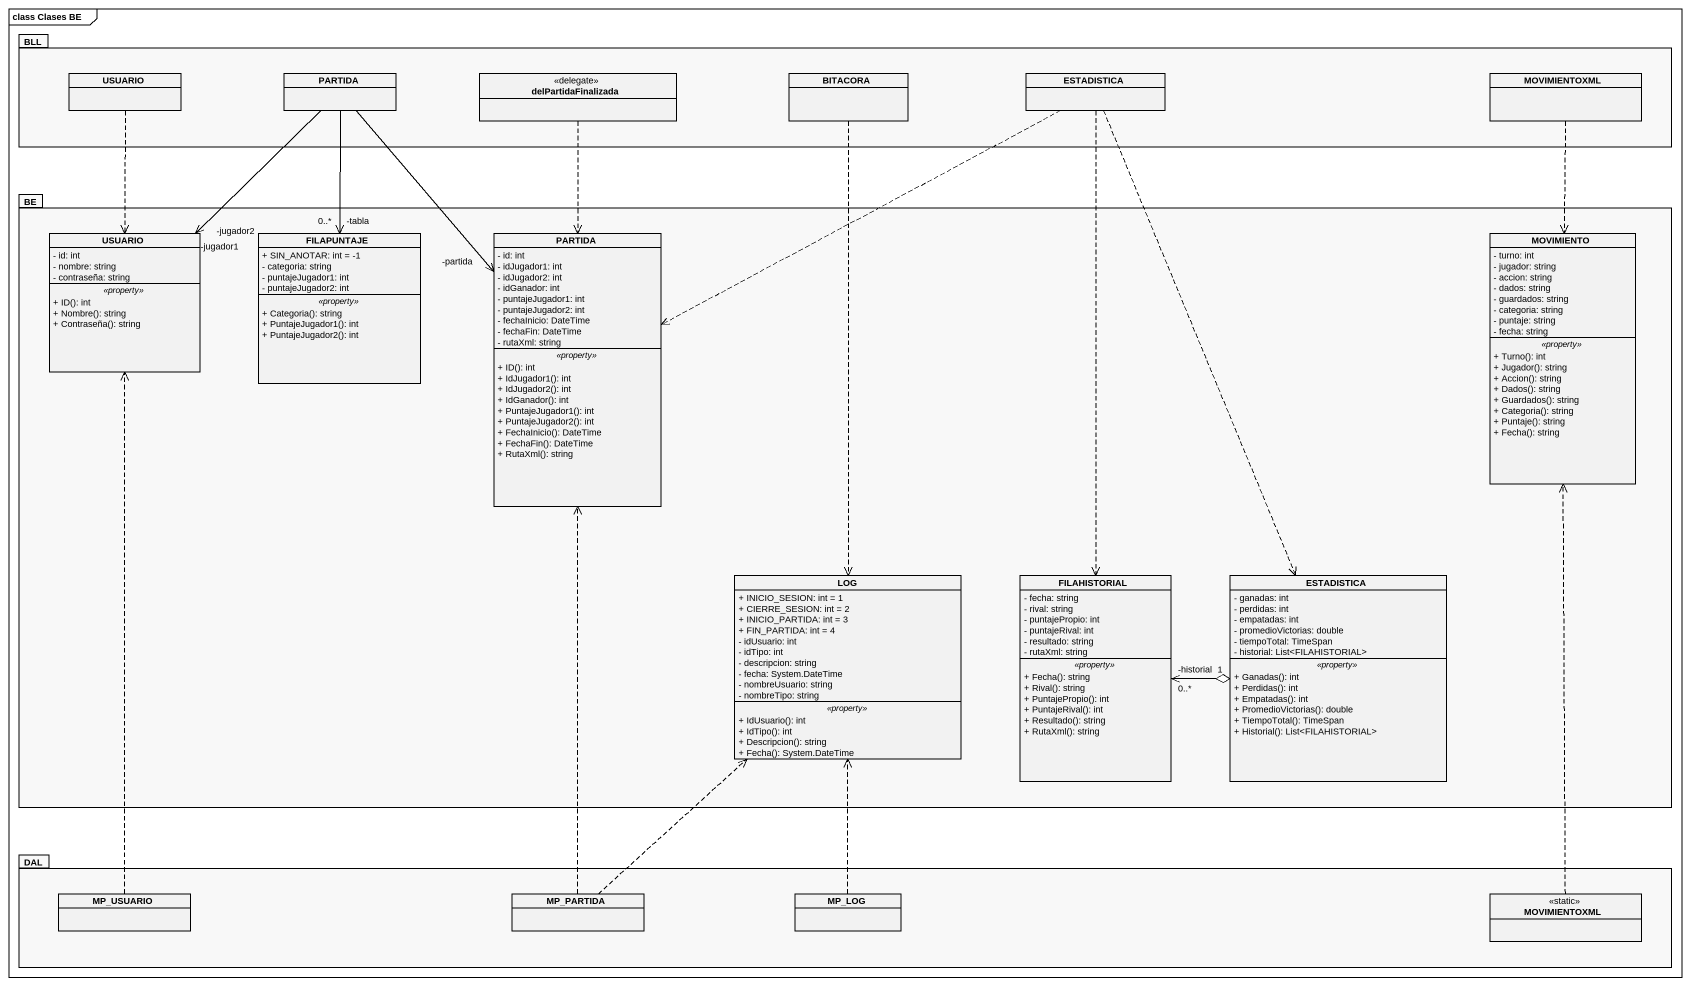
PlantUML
@startuml
mainframe class Clases BE
hide circle
hide empty members
skinparam classAttributeIconSize 0
package BLL #F8F8F8 {
  class USUARIO
  class PARTIDA
  class delPartidaFinalizada <<delegate>>
  class BITACORA
  class ESTADISTICA
  class MOVIMIENTOXML
}
package BE #F8F8F8 {
  class "USUARIO" as USUARIO_2 {
    - id: int
    - nombre: string
    - contraseña: string
    .. <<property>> ..
    + ID(): int
    + Nombre(): string
    + Contraseña(): string
  }
  class FILAPUNTAJE {
    + SIN_ANOTAR: int = -1
    - categoria: string
    - puntajeJugador1: int
    - puntajeJugador2: int
    .. <<property>> ..
    + Categoria(): string
    + PuntajeJugador1(): int
    + PuntajeJugador2(): int
  }
  class "PARTIDA" as PARTIDA_2 {
    - id: int
    - idJugador1: int
    - idJugador2: int
    - idGanador: int
    - puntajeJugador1: int
    - puntajeJugador2: int
    - fechaInicio: DateTime
    - fechaFin: DateTime
    - rutaXml: string
    .. <<property>> ..
    + ID(): int
    + IdJugador1(): int
    + IdJugador2(): int
    + IdGanador(): int
    + PuntajeJugador1(): int
    + PuntajeJugador2(): int
    + FechaInicio(): DateTime
    + FechaFin(): DateTime
    + RutaXml(): string
  }
  class MOVIMIENTO {
    - turno: int
    - jugador: string
    - accion: string
    - dados: string
    - guardados: string
    - categoria: string
    - puntaje: string
    - fecha: string
    .. <<property>> ..
    + Turno(): int
    + Jugador(): string
    + Accion(): string
    + Dados(): string
    + Guardados(): string
    + Categoria(): string
    + Puntaje(): string
    + Fecha(): string
  }
  class LOG {
    + INICIO_SESION: int = 1
    + CIERRE_SESION: int = 2
    + INICIO_PARTIDA: int = 3
    + FIN_PARTIDA: int = 4
    - idUsuario: int
    - idTipo: int
    - descripcion: string
    - fecha: System.DateTime
    - nombreUsuario: string
    - nombreTipo: string
    .. <<property>> ..
    + IdUsuario(): int
    + IdTipo(): int
    + Descripcion(): string
    + Fecha(): System.DateTime
  }
  class FILAHISTORIAL {
    - fecha: string
    - rival: string
    - puntajePropio: int
    - puntajeRival: int
    - resultado: string
    - rutaXml: string
    .. <<property>> ..
    + Fecha(): string
    + Rival(): string
    + PuntajePropio(): int
    + PuntajeRival(): int
    + Resultado(): string
    + RutaXml(): string
  }
  class "ESTADISTICA" as ESTADISTICA_2 {
    - ganadas: int
    - perdidas: int
    - empatadas: int
    - promedioVictorias: double
    - tiempoTotal: TimeSpan
    - historial: List<FILAHISTORIAL>
    .. <<property>> ..
    + Ganadas(): int
    + Perdidas(): int
    + Empatadas(): int
    + PromedioVictorias(): double
    + TiempoTotal(): TimeSpan
    + Historial(): List<FILAHISTORIAL>
  }
}
package DAL #F8F8F8 {
  class MP_USUARIO
  class MP_PARTIDA
  class MP_LOG
  class "MOVIMIENTOXML" as MOVIMIENTOXML_2 <<static>>
}
USUARIO ..> USUARIO_2
PARTIDA --> "-jugador1" USUARIO_2
PARTIDA --> "-jugador2" USUARIO_2
PARTIDA --> "-tabla\n0..*" FILAPUNTAJE
PARTIDA --> "-partida" PARTIDA_2
delPartidaFinalizada ..> PARTIDA_2
BITACORA ..> LOG
ESTADISTICA .left.> PARTIDA_2
ESTADISTICA ..> FILAHISTORIAL
ESTADISTICA ..> ESTADISTICA_2
MOVIMIENTOXML ..> MOVIMIENTO
ESTADISTICA_2 "1" o-left-> "-historial\n0..*" FILAHISTORIAL
MP_USUARIO .up.> USUARIO_2
MP_PARTIDA .up.> PARTIDA_2
MP_PARTIDA .up.> LOG
MP_LOG .up.> LOG
MOVIMIENTOXML_2 .up.> MOVIMIENTO
@enduml
